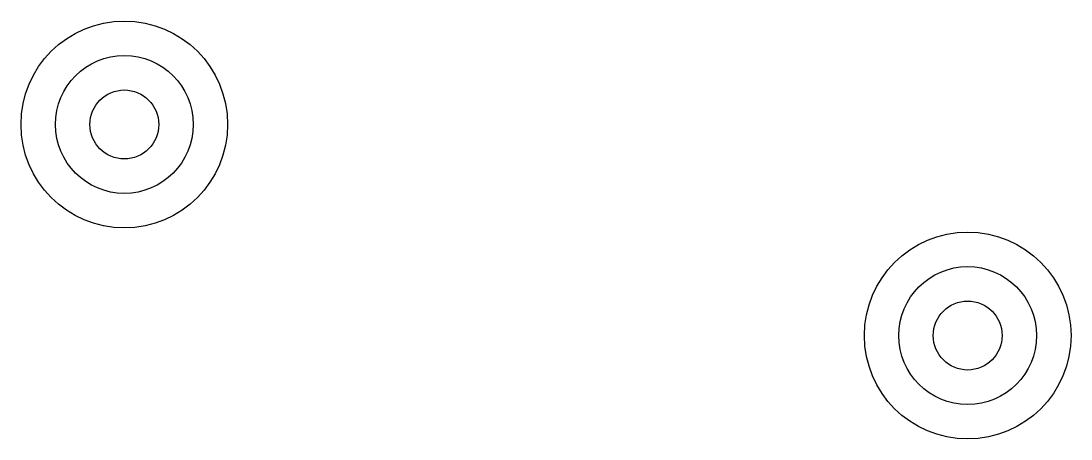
# Model space of a CAD drawing. Units: millimetres at full size, sheet at 1:100. Extents: x -18551 to 11939, y -6490 to 5633.
import ezdxf

# ---------------------------------------------------------------- set-up
doc = ezdxf.new("R2010")
doc.units = ezdxf.units.MM
doc.header["$LTSCALE"] = 100
doc.layers.add('0-0', color=7, linetype='Continuous')

msp = doc.modelspace()

# ---------------------------------------------------------------- linework, layer by layer
at = {"layer": '0-0'}
for centre, radius in [((-15551, 2632.7), 3000), ((-15551, 2632.7), 2000), ((-15551, 2632.7), 1000), ((8938.8, -3489.8), 3000), ((8938.8, -3489.8), 2000), ((8938.8, -3489.8), 1000)]:
    msp.add_circle(centre, radius, dxfattribs=at)

doc.saveas('drawing.dxf')
